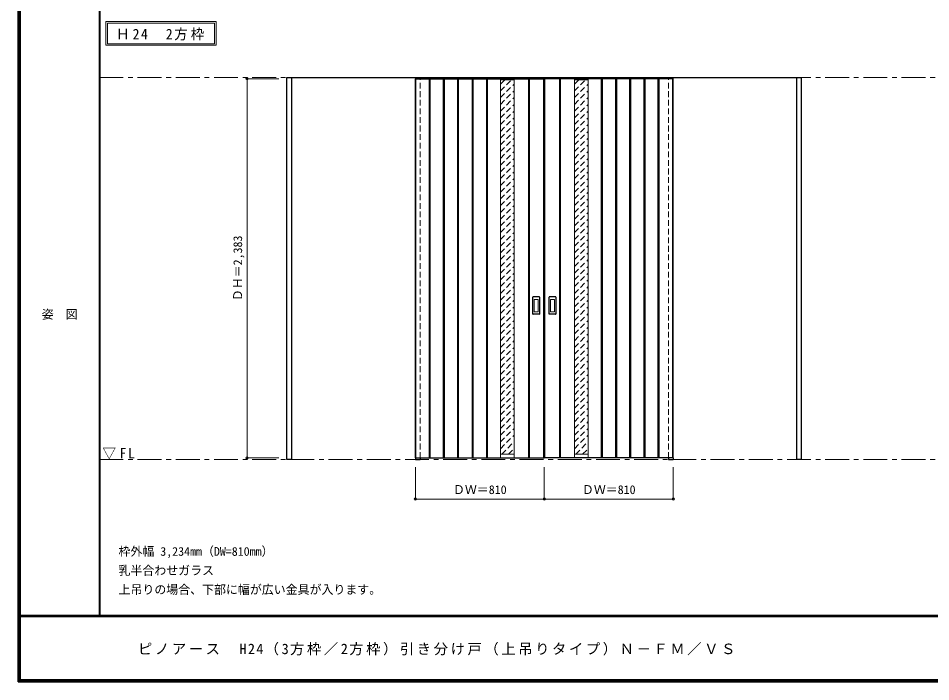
# Model space of a CAD drawing. Units: millimetres, scale not verified. Extents: x -6000 to 5700, y -4307 to 4260.
# Drawn here: x -6000 to -267, y -4205 to -36 of the extents above; entities that cross this region are included whole.
import ezdxf
from ezdxf.enums import TextEntityAlignment as Align

# ---------------------------------------------------------------- set-up
doc = ezdxf.new("R2010")
doc.units = ezdxf.units.MM
doc.header["$LTSCALE"] = 30
doc.header["$PDMODE"] = 32
doc.header["$PDSIZE"] = 15
doc.linetypes.add('CHAIN1', pattern=[8, 5, -1, 1, -1])
doc.linetypes.add('DASHED1', pattern=[1.8, 1.2, -0.6])
for name, color, linetype, lineweight in [('0-1_通り芯', 4, 'CHAIN1', 9), ('0-2_扉', 3, 'Continuous', 25), ('0-3_仕上げ', 7, 'Continuous', 18), ('0-4_枠', 3, 'Continuous', 25), ('0-6_引手', 7, 'Continuous', 18), ('0-A_文字', 7, 'Continuous', 18), ('0-B_寸法', 7, 'Continuous', 9), ('0-C_ハッチ', 4, 'DASHED1', 9), ('F-1_枠', 6, 'Continuous', 40)]:
    doc.layers.add(name, color=color, linetype=linetype, lineweight=lineweight)
doc.layers.add('F-A_文字', color=7, linetype='Continuous')
doc.styles.add('ＭＳ ゴシック', font='')
doc.styles.get('ＭＳ ゴシック').set_extended_font_data('MS Gothic')

msp = doc.modelspace()

# ---------------------------------------------------------------- linework, layer by layer
at = {"layer": '0-1_通り芯', "color": 7, "lineweight": 18}
for p, q in [((-5490, -407.5), (5690, -407.5)), ((-5490, -2807.5), (5690, -2807.5))]:
    msp.add_line(p, q, dxfattribs=at)
at = {"layer": '0-2_扉'}
for p, q in [((-3505, -415.5), (-2695, -415.5)), ((-3505, -2798.5), (-3505, -415.5)), ((-1885, -415.5), (-2695, -415.5)), ((-2695, -2798.5), (-2695, -415.5)), ((-1885, -2798.5), (-1885, -415.5)), ((-3505, -2798.5), (-2695, -2798.5)), ((-1885, -2798.5), (-2695, -2798.5))]:
    msp.add_line(p, q, dxfattribs=at)
at = {"layer": '0-2_扉', "color": 4, "linetype": 'DASHED1', "lineweight": 9}
for p, q in [((-3475, -2798.5), (-3475, -415.5)), ((-1915, -2798.5), (-1915, -415.5))]:
    msp.add_line(p, q, dxfattribs=at)
at = {"layer": '0-3_仕上げ', "color": 3, "lineweight": 25}
for p, q in [((-3502, -2798.5), (-3502, -415.5)), ((-3416, -2798.5), (-3416, -415.5)), ((-3411, -2798.5), (-3411, -415.5)), ((-3328, -2798.5), (-3328, -415.5)), ((-3323, -2798.5), (-3323, -415.5)), ((-3238, -2798.5), (-3238, -415.5)), ((-3233, -2798.5), (-3233, -415.5)), ((-3148, -415.5), (-3148, -2798.5)), ((-3143, -415.5), (-3143, -2798.5)), ((-3058, -415.5), (-3058, -2798.5)), ((-3053, -415.5), (-3053, -2798.5)), ((-2795, -415.5), (-2795, -2798.5)), ((-2790, -415.5), (-2790, -2798.5)), ((-2698, -2798.5), (-2698, -415.5)), ((-2692, -2798.5), (-2692, -415.5)), ((-2600, -415.5), (-2600, -2798.5)), ((-2595, -415.5), (-2595, -2798.5)), ((-2337, -415.5), (-2337, -2798.5)), ((-2332, -415.5), (-2332, -2798.5)), ((-2247, -415.5), (-2247, -2798.5)), ((-2242, -415.5), (-2242, -2798.5)), ((-2157, -2798.5), (-2157, -415.5)), ((-2152, -2798.5), (-2152, -415.5)), ((-2067, -2798.5), (-2067, -415.5)), ((-2062, -2798.5), (-2062, -415.5)), ((-1979, -2798.5), (-1979, -415.5)), ((-1974, -2798.5), (-1974, -415.5)), ((-1888, -2798.5), (-1888, -415.5))]:
    msp.add_line(p, q, dxfattribs=at)
at = {"layer": '0-3_仕上げ'}
for p, q in [((-2970, -415.5), (-2970, -2798.5)), ((-2970, -423.5), (-2885, -423.5)), ((-2885, -415.5), (-2885, -2798.5)), ((-2505, -415.5), (-2505, -2798.5)), ((-2420, -423.5), (-2505, -423.5)), ((-2420, -415.5), (-2420, -2798.5)), ((-2970, -2774.5), (-2885, -2774.5)), ((-2420, -2774.5), (-2505, -2774.5))]:
    msp.add_line(p, q, dxfattribs=at)
at = {"layer": '0-4_枠'}
for p, q in [((-4312, -407.5), (-1078, -407.5)), ((-4312, -2807.5), (-4312, -407.5)), ((-4282, -2807.5), (-4282, -407.5)), ((-1108, -2807.5), (-1108, -407.5)), ((-1078, -2807.5), (-1078, -407.5)), ((-4282, -2807.5), (-4312, -2807.5)), ((-3505, -2798.5), (-3505, -2807.5)), ((-3505, -2807.5), (-3475, -2807.5)), ((-3475, -2798.5), (-3475, -2807.5)), ((-1915, -2798.5), (-1915, -2807.5)), ((-1915, -2807.5), (-1885, -2807.5)), ((-1885, -2798.5), (-1885, -2807.5)), ((-1078, -2807.5), (-1108, -2807.5))]:
    msp.add_line(p, q, dxfattribs=at)
at = {"layer": '0-4_枠', "color": 4, "linetype": 'DASHED1', "lineweight": 9}
for p, q in [((-3505, -2798.5), (-3505, -407.5)), ((-3475, -2798.5), (-3475, -407.5)), ((-1915, -2798.5), (-1915, -407.5)), ((-1885, -2798.5), (-1885, -407.5))]:
    msp.add_line(p, q, dxfattribs=at)
at = {"layer": '0-6_引手', "color": 3, "lineweight": 25}
for p, q in [((-2767, -1894.5), (-2767, -1787.5)), ((-2726.5, -1786), (-2765.5, -1786)), ((-2725, -1787.5), (-2725, -1894.5)), ((-2665, -1894.5), (-2665, -1787.5)), ((-2624.5, -1786), (-2663.5, -1786)), ((-2623, -1787.5), (-2623, -1894.5)), ((-2726.5, -1896), (-2765.5, -1896)), ((-2624.5, -1896), (-2663.5, -1896))]:
    msp.add_line(p, q, dxfattribs=at)
at = {"layer": '0-6_引手'}
for p, q in [((-2758.5, -1878.5), (-2758.5, -1803.5)), ((-2735, -1802), (-2757, -1802)), ((-2733.5, -1803.5), (-2733.5, -1878.5)), ((-2656.5, -1878.5), (-2656.5, -1803.5)), ((-2633, -1802), (-2655, -1802)), ((-2631.5, -1803.5), (-2631.5, -1878.5)), ((-2735, -1880), (-2757, -1880)), ((-2633, -1880), (-2655, -1880))]:
    msp.add_line(p, q, dxfattribs=at)
at = {"layer": '0-6_引手', "color": 3, "lineweight": 25}
for centre, start, end in [((-2765.5, -1787.5), 90, 180), ((-2726.5, -1787.5), 0, 90), ((-2663.5, -1787.5), 90, 180), ((-2624.5, -1787.5), 0, 90), ((-2765.5, -1894.5), 180, 270), ((-2726.5, -1894.5), 270, 0), ((-2663.5, -1894.5), 180, 270), ((-2624.5, -1894.5), 270, 0)]:
    msp.add_arc(centre, 1.5, start, end, dxfattribs=at)
at = {"layer": '0-6_引手'}
for centre, start, end in [((-2757, -1803.5), 90, 180), ((-2735, -1803.5), 0, 90), ((-2655, -1803.5), 90, 180), ((-2633, -1803.5), 0, 90), ((-2757, -1878.5), 180, 270), ((-2735, -1878.5), 270, 0), ((-2655, -1878.5), 180, 270), ((-2633, -1878.5), 270, 0)]:
    msp.add_arc(centre, 1.5, start, end, dxfattribs=at)
at = {"layer": '0-A_文字'}
for p, q in [((-5450, -55.5), (-5450, -205.5)), ((-5440, -65.5), (-5440, -195.5)), ((-5440, -65.5), (-4767.38, -65.5)), ((-4767.38, -65.5), (-4767.38, -195.5)), ((-5450, -205.5), (-4757.38, -205.5)), ((-5440, -195.5), (-4767.38, -195.5))]:
    msp.add_line(p, q, dxfattribs=at)
msp.add_lwpolyline([(-5450, -55.5), (-4757.38, -55.5), (-4757.38, -205.5)], dxfattribs=at)
at = {"layer": '0-B_寸法', "color": 4}
for p, q in [((-4562, -415.5), (-4362, -415.5)), ((-4562, -415.5), (-4562, -2798.5)), ((-4562, -2798.5), (-4362, -2798.5)), ((-3505, -3057), (-3505, -2857)), ((-2695, -3057), (-2695, -2857)), ((-1885, -3057), (-1885, -2857)), ((-3505, -3057), (-1885, -3057))]:
    msp.add_line(p, q, dxfattribs=at)
at = {"layer": '0-B_寸法'}
for p in [(-4562, -415.5), (-4562, -2798.5), (-3505, -3057), (-2695, -3057), (-1885, -3057)]:
    msp.add_point(p, dxfattribs=at)
at = {"layer": '0-C_ハッチ'}
for p, q in [((-2970, -491.85), (-2901.65, -423.5)), ((-2970, -449.43), (-2944.07, -423.5)), ((-2970, -534.28), (-2885, -449.28)), ((-2505, -491.85), (-2436.65, -423.5)), ((-2505, -449.43), (-2479.07, -423.5)), ((-2505, -534.28), (-2420, -449.28)), ((-2970, -576.71), (-2885, -491.71)), ((-2505, -576.71), (-2420, -491.71)), ((-2970, -619.13), (-2885, -534.13)), ((-2505, -619.13), (-2420, -534.13)), ((-2970, -661.56), (-2885, -576.56)), ((-2970, -703.99), (-2885, -618.99)), ((-2505, -661.56), (-2420, -576.56)), ((-2505, -703.99), (-2420, -618.99)), ((-2970, -746.41), (-2885, -661.41)), ((-2505, -746.41), (-2420, -661.41)), ((-2970, -788.84), (-2885, -703.84)), ((-2505, -788.84), (-2420, -703.84)), ((-2970, -831.27), (-2885, -746.27)), ((-2970, -873.69), (-2885, -788.69)), ((-2505, -831.27), (-2420, -746.27)), ((-2505, -873.69), (-2420, -788.69)), ((-2970, -916.12), (-2885, -831.12)), ((-2505, -916.12), (-2420, -831.12)), ((-2970, -958.55), (-2885, -873.55)), ((-2970, -1000.97), (-2885, -915.97)), ((-2505, -958.55), (-2420, -873.55)), ((-2505, -1000.97), (-2420, -915.97)), ((-2970, -1043.4), (-2885, -958.4)), ((-2505, -1043.4), (-2420, -958.4)), ((-2970, -1085.82), (-2885, -1000.82)), ((-2505, -1085.82), (-2420, -1000.82)), ((-2970, -1128.25), (-2885, -1043.25)), ((-2970, -1170.68), (-2885, -1085.68)), ((-2505, -1128.25), (-2420, -1043.25)), ((-2505, -1170.68), (-2420, -1085.68)), ((-2970, -1213.1), (-2885, -1128.1)), ((-2505, -1213.1), (-2420, -1128.1)), ((-2970, -1255.53), (-2885, -1170.53)), ((-2505, -1255.53), (-2420, -1170.53)), ((-2970, -1297.96), (-2885, -1212.96)), ((-2970, -1340.38), (-2885, -1255.38)), ((-2505, -1297.96), (-2420, -1212.96)), ((-2505, -1340.38), (-2420, -1255.38)), ((-2970, -1382.81), (-2885, -1297.81)), ((-2505, -1382.81), (-2420, -1297.81)), ((-2970, -1425.24), (-2885, -1340.24)), ((-2505, -1425.24), (-2420, -1340.24)), ((-2970, -1467.66), (-2885, -1382.66)), ((-2970, -1510.09), (-2885, -1425.09)), ((-2505, -1467.66), (-2420, -1382.66)), ((-2505, -1510.09), (-2420, -1425.09)), ((-2970, -1552.51), (-2885, -1467.51)), ((-2505, -1552.51), (-2420, -1467.51)), ((-2970, -1594.94), (-2885, -1509.94)), ((-2505, -1594.94), (-2420, -1509.94)), ((-2970, -1637.37), (-2885, -1552.37)), ((-2970, -1679.79), (-2885, -1594.79)), ((-2505, -1637.37), (-2420, -1552.37)), ((-2505, -1679.79), (-2420, -1594.79)), ((-2970, -1722.22), (-2885, -1637.22)), ((-2505, -1722.22), (-2420, -1637.22)), ((-2970, -1764.65), (-2885, -1679.65)), ((-2505, -1764.65), (-2420, -1679.65)), ((-2970, -1807.07), (-2885, -1722.07)), ((-2970, -1849.5), (-2885, -1764.5)), ((-2505, -1807.07), (-2420, -1722.07)), ((-2505, -1849.5), (-2420, -1764.5)), ((-2970, -1891.93), (-2885, -1806.93)), ((-2505, -1891.93), (-2420, -1806.93)), ((-2970, -1934.35), (-2885, -1849.35)), ((-2970, -1976.78), (-2885, -1891.78)), ((-2505, -1934.35), (-2420, -1849.35)), ((-2505, -1976.78), (-2420, -1891.78)), ((-2970, -2019.21), (-2885, -1934.21)), ((-2505, -2019.21), (-2420, -1934.21)), ((-2970, -2061.63), (-2885, -1976.63)), ((-2505, -2061.63), (-2420, -1976.63)), ((-2970, -2104.06), (-2885, -2019.06)), ((-2970, -2146.48), (-2885, -2061.48)), ((-2505, -2104.06), (-2420, -2019.06)), ((-2505, -2146.48), (-2420, -2061.48)), ((-2970, -2188.91), (-2885, -2103.91)), ((-2505, -2188.91), (-2420, -2103.91)), ((-2970, -2231.34), (-2885, -2146.34)), ((-2505, -2231.34), (-2420, -2146.34)), ((-2970, -2273.76), (-2885, -2188.76)), ((-2970, -2316.19), (-2885, -2231.19)), ((-2505, -2273.76), (-2420, -2188.76)), ((-2505, -2316.19), (-2420, -2231.19)), ((-2970, -2358.62), (-2885, -2273.62)), ((-2505, -2358.62), (-2420, -2273.62)), ((-2970, -2401.04), (-2885, -2316.04)), ((-2505, -2401.04), (-2420, -2316.04)), ((-2970, -2443.47), (-2885, -2358.47)), ((-2970, -2485.9), (-2885, -2400.9)), ((-2505, -2443.47), (-2420, -2358.47)), ((-2505, -2485.9), (-2420, -2400.9)), ((-2970, -2528.32), (-2885, -2443.32)), ((-2505, -2528.32), (-2420, -2443.32)), ((-2970, -2570.75), (-2885, -2485.75)), ((-2505, -2570.75), (-2420, -2485.75)), ((-2970, -2613.18), (-2885, -2528.18)), ((-2970, -2655.6), (-2885, -2570.6)), ((-2505, -2613.18), (-2420, -2528.18)), ((-2505, -2655.6), (-2420, -2570.6)), ((-2970, -2698.03), (-2885, -2613.03)), ((-2505, -2698.03), (-2420, -2613.03)), ((-2970, -2740.45), (-2885, -2655.45)), ((-2505, -2740.45), (-2420, -2655.45)), ((-2961.62, -2774.5), (-2885, -2697.88)), ((-2919.19, -2774.5), (-2885, -2740.31)), ((-2496.62, -2774.5), (-2420, -2697.88)), ((-2454.19, -2774.5), (-2420, -2740.31))]:
    msp.add_line(p, q, dxfattribs=at)
at = {"layer": 'F-1_枠'}
for p, q in [((-6000, 4175), (-6000, -4205)), ((-5995, 4175), (-5995, -4205)), ((-5990, 4175), (-5990, -4205)), ((-5490, 4175), (-5490, -3790)), ((5700, -3790), (-6000, -3790)), ((5700, -3795), (-6000, -3795)), ((5700, -4195), (-6000, -4195)), ((5700, -4200), (-6000, -4200)), ((5700, -4205), (-6000, -4205))]:
    msp.add_line(p, q, dxfattribs=at)

# ---------------------------------------------------------------- texts
at = {"layer": '0-A_文字', "style": 'ＭＳ ゴシック'}
for s, p in [('枠外幅 3,234mm（DW=810mm）', (-5370, -3430)), ('乳半合わせガラス', (-5370, -3550)), ('上吊りの場合、下部に幅が広い金具が入ります。', (-5370, -3670))]:
    msp.add_text(s, height=54.99, dxfattribs=at).set_placement(p, align=Align.BOTTOM_LEFT)
at = {"layer": '0-A_文字', "char_height": 65.98, "attachment_point": 7, "style": 'ＭＳ ゴシック'}
for s, insert in [('\\T1.22;\\W0.95;Ｈ24\u30002方枠', (-5385.34, -175.5)), ('\\T1.26;\\W0.95;▽FL', (-5471.25, -2807.5))]:
    msp.add_mtext(s, dxfattribs=dict(at, insert=insert))
at = {"layer": '0-B_寸法', "style": 'ＭＳ ゴシック'}
msp.add_text('ＤＨ＝2,383', height=54.99, rotation=90, dxfattribs=at).set_placement((-4577, -1813.25), align=Align.BOTTOM_LEFT)
for p in [(-3268.75, -3042), (-2458.75, -3042)]:
    msp.add_text('ＤＷ＝810', height=54.99, dxfattribs=at).set_placement(p, align=Align.BOTTOM_LEFT)
at = {"layer": 'F-A_文字', "style": 'ＭＳ ゴシック'}
msp.add_text('姿\u3000図', height=54.99, dxfattribs=at).set_placement((-5852.5, -1940.25), align=Align.BOTTOM_LEFT)
at = {"layer": 'F-A_文字', "insert": (-5247.55, -4040), "char_height": 65.98, "attachment_point": 7, "style": 'ＭＳ ゴシック'}
msp.add_mtext('\\T1.18;ピノアース\u3000H24（3方枠／2方枠）引き分け戸（上吊りタイプ）Ｎ－ＦＭ／ＶＳ', dxfattribs=at)

doc.saveas('drawing.dxf')
